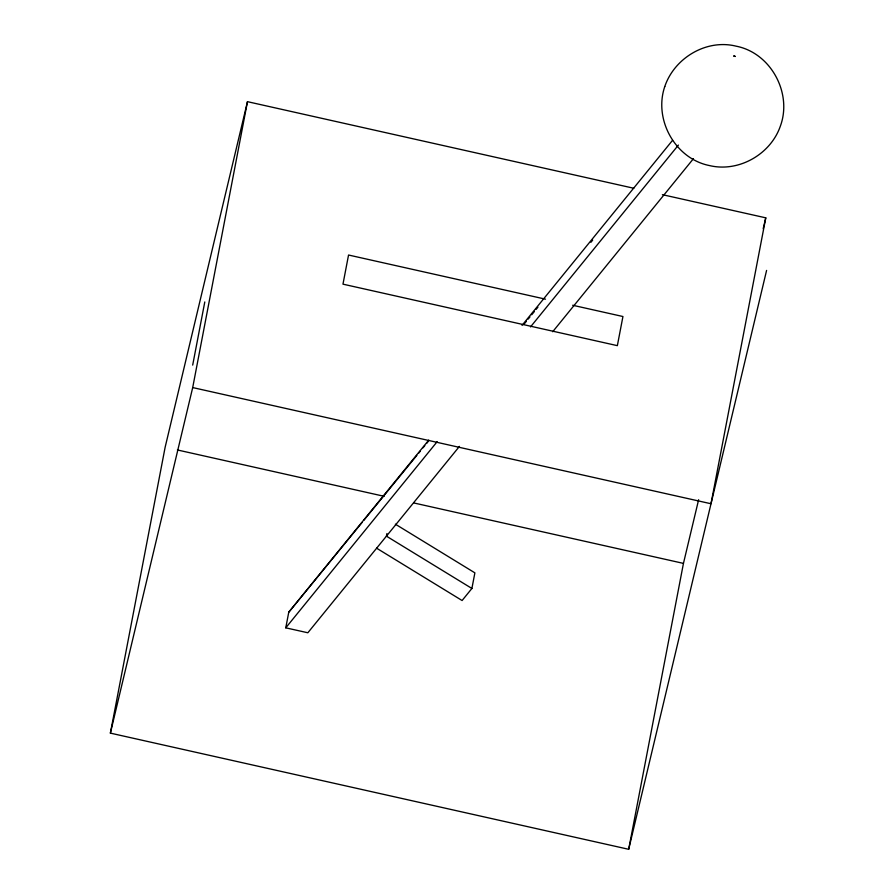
<?xml version="1.0" encoding="UTF-8"?>
<svg xmlns="http://www.w3.org/2000/svg" width="894" height="894" viewBox="0 0 894 894"><rect width="100%" height="100%" fill="white"/><g stroke="black" fill="none" stroke-linecap="round" stroke-linejoin="round"><path stroke-width="1.34" d="M766.594 270.413L628.683 849.3L110.375 733.125L165.144 447.223L247.47 101.67L633.812 188.265M192.691 365.098L204.793 301.948M110.375 733.125L192.702 387.571L247.47 101.67M459.449 446.374L307.849 632.773L285.767 627.834L288.762 612.211L428.74 440.105M386.934 533.55L386.431 536.154L471.898 588.464L462.097 600.522L376.631 548.201M471.898 588.464L474.882 572.853L395.36 524.175M628.683 849.3L683.452 563.388L698.627 499.701M662.387 194.668L765.778 217.834L710.998 503.747L192.702 387.571M763.185 228.674L765.778 217.834M733.851 56.143L735.315 56.467L733.84 55.875M522.051 325.371L672.59 140.28M285.767 627.834L437.188 441.658M530.511 326.913L678.412 145.074M552.704 331.73L693.453 158.663M288.762 612.211L362.092 522.442M363.858 520.274L416.861 455.381M418.638 453.213L420.403 451.045M423.052 447.805L424.818 445.637M426.583 443.48L428.349 441.312M523.772 324.5L526.421 321.259M528.186 319.091L529.952 316.923M531.718 314.766L534.366 311.525M536.143 309.358L537.909 307.19M590.912 242.296L592.677 240.128M545.508 299.166L348.548 255.025L342.972 284.158L617.352 345.654L622.939 316.521L572.674 305.256M177.392 449.961L384.174 496.315M414.101 503.02L683.452 563.388M664.767 86.584C653.514 119.416 675.126 158.73 709.478 165.569C738.667 172.564 770.561 154.383 780.328 126.21C792.542 93.255 770.93 52.869 736.041 46.153C706.338 38.777 674.355 58.021 664.767 86.584"/></g></svg>
